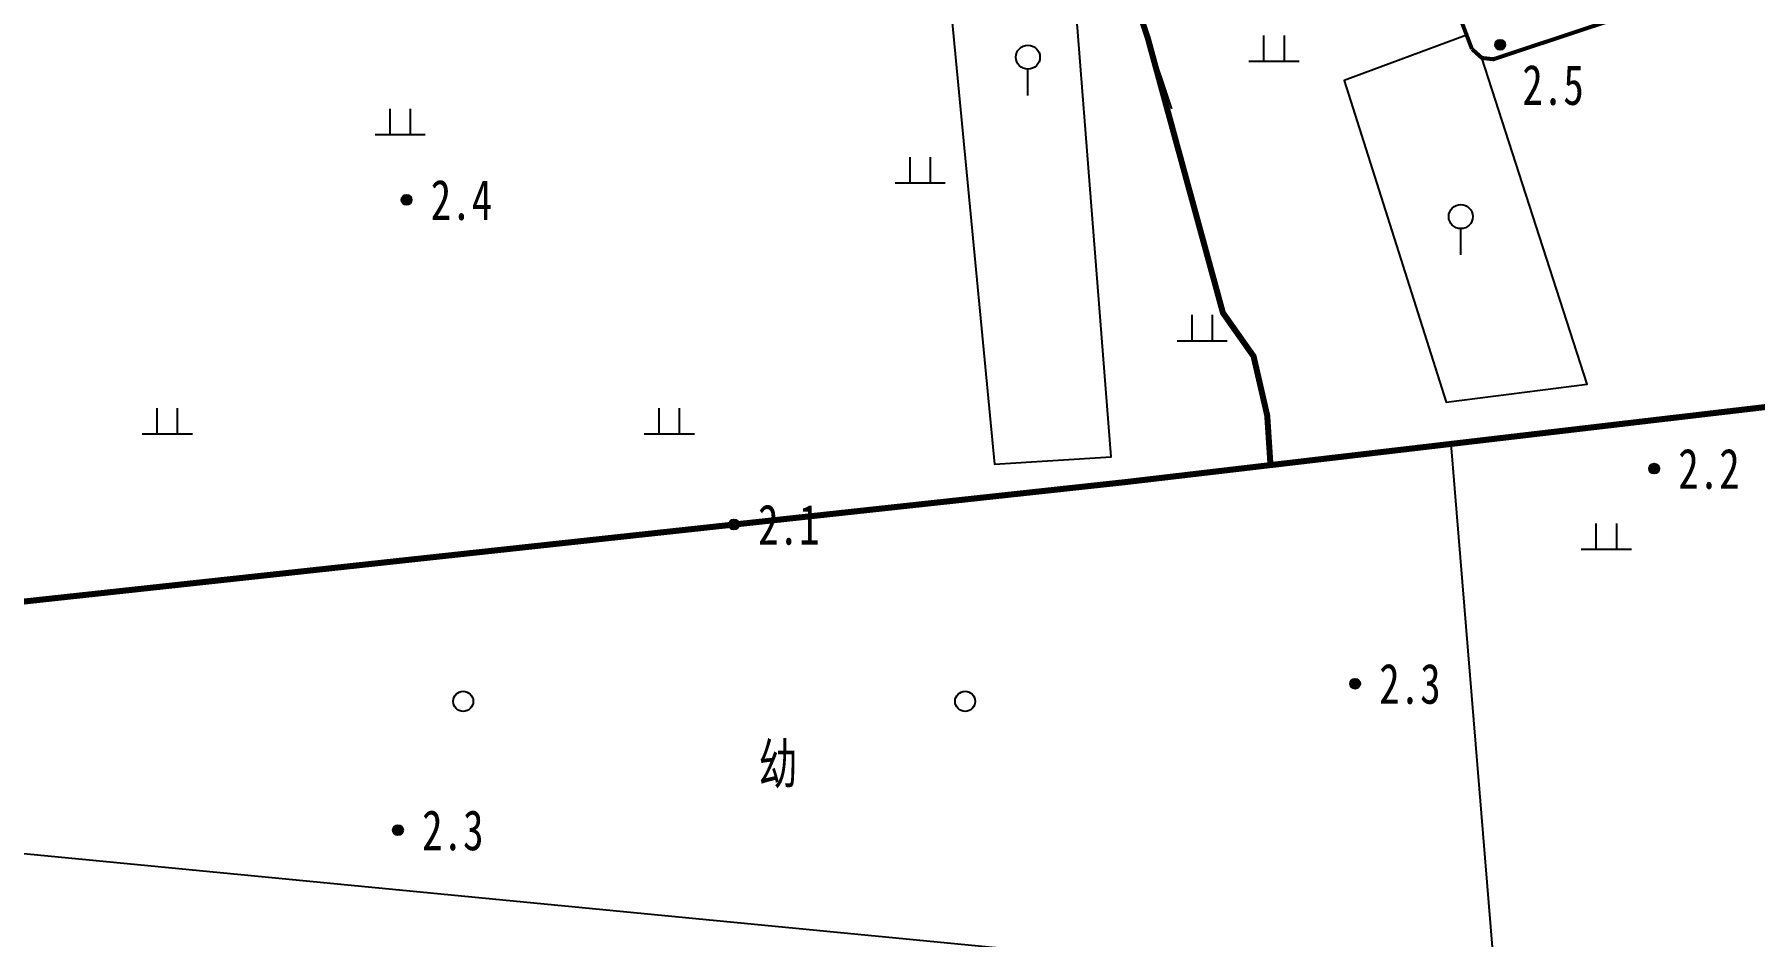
# Model space of a CAD drawing. Header units: metres. Extents: x 494039 to 619385, y 3351420 to 3402703.
# Drawn here: x 590545.1 to 590716.4, y 3392372.4 to 3392462.3 of the extents above; entities that cross this region are included whole.
import ezdxf
from ezdxf.enums import TextEntityAlignment as Align

# ---------------------------------------------------------------- set-up
doc = ezdxf.new("R2010")
doc.units = ezdxf.units.M
doc.linetypes.add('4410a', pattern=[0])
doc.linetypes.add('9610', pattern=[0])
for name, color, linetype in [('220200', 130, 'Continuous'), ('261301', 141, 'Continuous'), ('440100', 8, 'Continuous'), ('720100', 8, 'Continuous'), ('810100', 8, '9610'), ('810302', 8, 'Continuous'), ('810401', 8, 'Continuous'), ('810502', 8, 'Continuous'), ('范围线', 8, 'Continuous')]:
    doc.layers.add(name, color=color, linetype=linetype)

# ---------------------------------------------------------------- blocks, each defined once
blk = doc.blocks.new('gu')
at = {"flags": 128}
for points in [[(3.75, 0), (-3.75, 0)], [(2.711, -0.6), (3.75, 0), (3.75, 0), (2.711, 0.6)]]:
    blk.add_lwpolyline(points, dxfattribs=at)
blk = doc.blocks.new('p_point')
for radius in [0.25, 0.2, 0.15, 0.1, 0.05]:
    blk.add_circle((0, 0), radius)
blk.add_point((0, 0))
blk = doc.blocks.new('vm')
at = {"linetype": 'Continuous'}
for p, q in [((-0.5, 0), (-0.5, 1.3)), ((0.5, 1.3), (0.5, 0)), ((1.25, 0), (-1.25, 0))]:
    blk.add_line(p, q, dxfattribs=at)
blk = doc.blocks.new('gc325')
blk.add_line((0, 0), (0, 1.3))
blk.add_circle((0, 1.9), 0.6)
blk = doc.blocks.new('gc170')
at = {"linetype": 'Continuous'}
blk.add_circle((0, 0), 0.5, dxfattribs=at)
blk = doc.blocks.new('1-3&1-4')
at = {"layer": '220200', "color": 141, "linetype": 'Continuous', "const_width": 0.6, "elevation": 2.6578, "flags": 128}
blk.add_lwpolyline([(590668.1901, 3392419.3895), (590667.8666, 3392424.3234), (590666.5078, 3392430.2227), (590663.4528, 3392434.5538), (590655.9548, 3392461.9747), (590649.2041, 3392482.0949), (590642.1897, 3392503.8313), (590659.0718, 3392508.256), (590658.8359, 3392509.3419)], dxfattribs=at)
at = {"layer": '220200', "color": 141, "linetype": 'Continuous', "const_width": 0.6, "flags": 128}
blk.add_lwpolyline([(590543.3335, 3392380.7469), (590541.0627, 3392405.4735), (590653.7523, 3392417.693), (590740.8743, 3392427.913), (590785.774, 3392432.6528), (590860.8236, 3392441.1885), (590908.9897, 3392446.5299), (590958.8754, 3392452.3176), (591063.9107, 3392464.0498)], dxfattribs=at)
at = {"layer": '440100', "color": 8, "linetype": 'Continuous', "const_width": 0.4, "flags": 128}
blk.add_lwpolyline([(590688.257, 3392460.8341), (590689.2522, 3392459.9455), (590690.3932, 3392459.821), (590712.2548, 3392467.0615), (590840.4413, 3392508.8375), (590897.0328, 3392527.1926), (590984.4735, 3392555.919), (591032.3271, 3392571.5298)], dxfattribs=at)
at = {"layer": '440100', "color": 8, "linetype": '4410a', "const_width": 0.4, "flags": 128}
blk.add_lwpolyline([(590669.1263, 3392523.4304), (590686.5698, 3392465.2925), (590688.257, 3392460.8341)], dxfattribs=at)
at = {"layer": '810100', "color": 8, "linetype": '9610', "elevation": 2.9718, "flags": 128}
for points in [[(590631.8307, 3392511.9842), (590640.6858, 3392419.4782), (590652.3335, 3392420.2068), (590646.897, 3392489.2443)], [(590687.7298, 3392462.2272), (590675.5444, 3392457.7027), (590685.6965, 3392425.6529), (590699.7257, 3392427.4582), (590689.2522, 3392459.9455)], [(590686.1573, 3392421.5006), (590690.6548, 3392366.5305)]]:
    blk.add_lwpolyline(points, dxfattribs=at)
at = {"layer": '范围线', "color": 8, "flags": 128}
blk.add_lwpolyline([(580974.9971, 3398172.2884), (580158.1729, 3397748.7629), (583102.2681, 3395406.1495), (589376.9328, 3392493.3034), (594318.9563, 3392016.403), (594002.9657, 3392059.9931), (593709.5027, 3392110.274), (593489.39, 3392154.2585), (593446.55, 3392164.1073), (593184.0367, 3392224.4585), (592856.0894, 3392311.9807), (592630.9821, 3392379.424), (592345.2786, 3392474.0542), (592112.8421, 3392558.6278), (591835.9381, 3392668.5492), (591571.4074, 3392783.2499), (591303.4331, 3392909.9936), (591275.2655, 3392923.316), (591065.2798, 3393031.2284), (591019.813, 3393054.5939), (590886.2864, 3393127.1825), (590776.1303, 3393189.2284), (589711.9005, 3393302.4152), (583546.9224, 3396125.8295)], close=True, dxfattribs=at)
at = {"layer": '261301', "color": 141, "linetype": 'Continuous', "xscale": 2, "yscale": 2, "rotation": 108.5468542875345}
blk.add_blockref('gu', (590655.9548, 3392461.9747, 3.1877), dxfattribs=at)
at = {"layer": '720100', "color": 8, "linetype": 'Continuous', "xscale": 2, "yscale": 2, "zscale": 2}
for p in [(590691.0689, 3392461.2605, 2.5193), (590582.1358, 3392445.8123, 2.3792), (590706.409, 3392419.0329, 2.1757), (590614.7454, 3392413.4648, 2.0929), (590676.62, 3392397.6086, 2.33), (590581.2799, 3392383.0175, 2.3318)]:
    blk.add_blockref('p_point', p, dxfattribs=at)
at = {"layer": '810302', "color": 8, "linetype": 'Continuous', "xscale": 2, "yscale": 2}
for p in [(590668.5397, 3392459.5994, 2.916), (590581.4958, 3392452.2883), (590633.2992, 3392447.4666), (590661.3918, 3392431.746, 2.916), (590558.2992, 3392422.4666), (590608.2992, 3392422.4666), (590701.6452, 3392410.9623)]:
    blk.add_blockref('vm', p, dxfattribs=at)
at = {"layer": '810401', "color": 8, "linetype": 'Continuous', "xscale": 2, "yscale": 2}
for p in [(590644.0293, 3392456.2213, 2.916), (590687.1482, 3392440.3413, 2.916)]:
    blk.add_blockref('gc325', p, dxfattribs=at)
at = {"layer": '810502', "color": 8, "linetype": 'Continuous', "xscale": 2, "yscale": 2}
for p in [(590587.7758, 3392395.8511), (590637.7758, 3392395.8511)]:
    blk.add_blockref('gc170', p, dxfattribs=at)
at = {"color": 8, "linetype": 'Continuous', "width": 0.75}
blk.add_text('幼', height=4, dxfattribs=at).set_placement((590619.1397, 3392389.698), align=Align.MIDDLE)
at = {"layer": '720100', "color": 8, "width": 0.75}
for s, p in [('2.5', (590693.2769, 3392457.2685, 2.5193)), ('2.4', (590584.5358, 3392445.8123, 2.3792)), ('2.2', (590708.809, 3392419.0329, 2.1757)), ('2.1', (590617.1454, 3392413.4648, 2.0929)), ('2.3', (590679.02, 3392397.6086, 2.33)), ('2.3', (590583.6799, 3392383.0175, 2.3318))]:
    blk.add_text(s, height=4, dxfattribs=at).set_placement(p, align=Align.MIDDLE_LEFT)

msp = doc.modelspace()

# ---------------------------------------------------------------- block references
msp.add_blockref('1-3&1-4', (0, 0))

doc.saveas('drawing.dxf')
